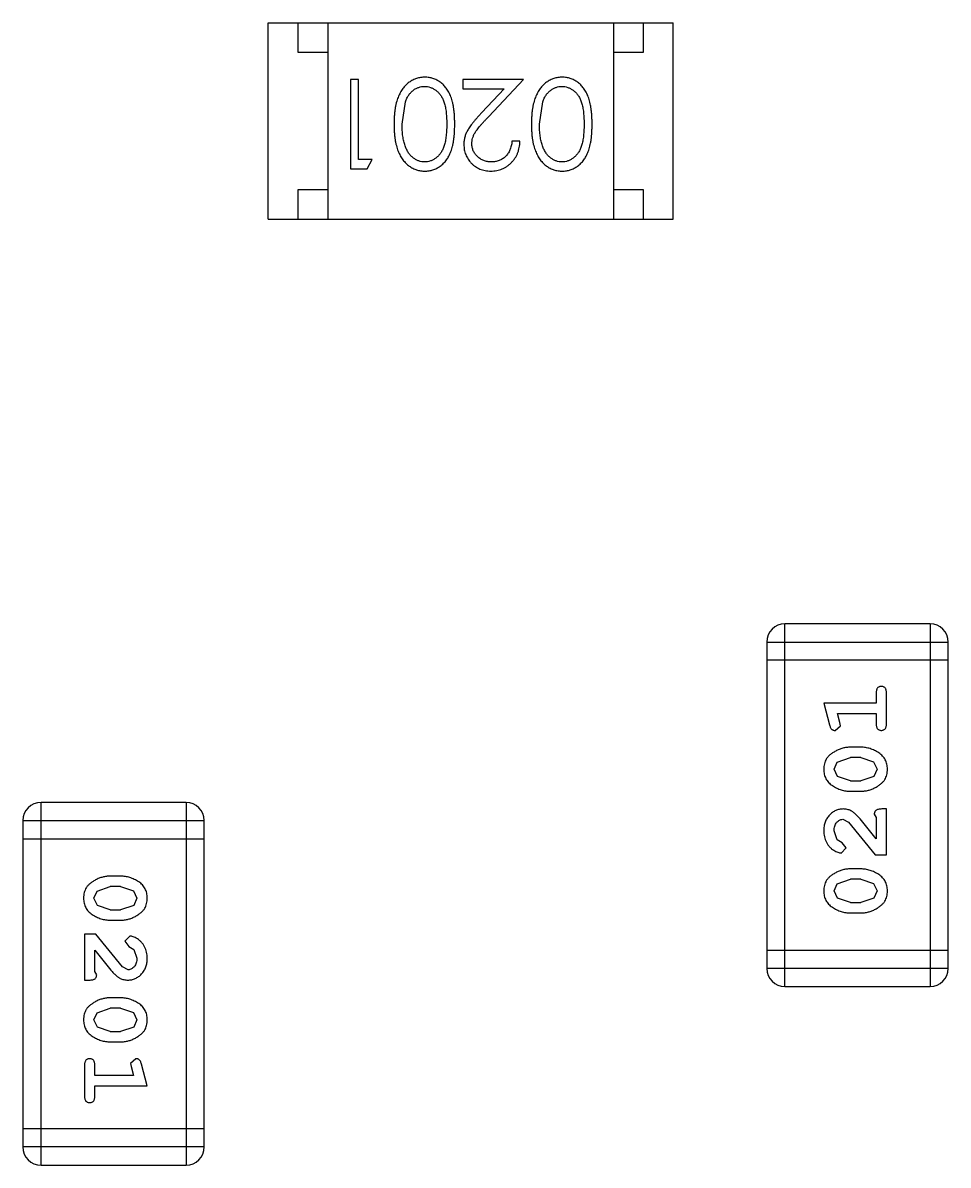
# Model space of a CAD drawing. Header units: inches. Extents: x 4.1 to 94, y -51.8 to -2.2.
# Drawn here: x 78.402 to 79.956, y -24.82 to -22.9 of the extents above; entities that cross this region are included whole.
import ezdxf

# ---------------------------------------------------------------- set-up
doc = ezdxf.new("R2010")
doc.units = ezdxf.units.IN
doc.header["$LTSCALE"] = 1.21
doc.header["$MEASUREMENT"] = 0
doc.layers.get('0').update_dxf_attribs({"linetype": 'CONTINUOUS'})

msp = doc.modelspace()

# ---------------------------------------------------------------- linework, layer by layer
at = {"color": 7, "linetype": 'Continuous'}
for p, q in [((78.8143, -23.23), (78.8143, -22.9)), ((78.8143, -22.9), (79.4943, -22.9)), ((78.8643, -22.95), (78.8643, -22.9)), ((78.9143, -22.9), (78.9143, -23.23)), ((79.3943, -22.9), (79.3943, -23.23)), ((79.4443, -22.9), (79.4443, -22.95)), ((79.4943, -23.23), (79.4943, -22.9)), ((78.9143, -22.95), (78.8643, -22.95)), ((79.4443, -22.95), (79.3943, -22.95)), ((78.9524, -22.9953), (78.9524, -23.1453)), ((78.9659, -22.9953), (78.9524, -22.9953)), ((78.9659, -23.1299), (78.9659, -22.9953)), ((79.1409, -22.9953), (79.1409, -23.0107)), ((79.2428, -22.9953), (79.1409, -22.9953)), ((79.1847, -23.0574), (79.2428, -22.9953)), ((79.1409, -23.0107), (79.2107, -23.0107)), ((79.2107, -23.0107), (79.1732, -23.0507)), ((79.039, -23.0703), (79.0447, -23.0326)), ((79.2698, -23.0703), (79.2754, -23.0326)), ((79.2371, -23.0991), (79.2236, -23.0991)), ((78.989, -23.1299), (78.9659, -23.1299)), ((78.9802, -23.1453), (78.989, -23.1299)), ((78.9524, -23.1453), (78.9802, -23.1453)), ((78.8643, -23.23), (78.8643, -23.18)), ((78.8643, -23.18), (78.9143, -23.18)), ((79.3943, -23.18), (79.4443, -23.18)), ((79.4443, -23.18), (79.4443, -23.23)), ((78.8143, -23.23), (79.4943, -23.23)), ((79.6821, -24.5198), (79.6821, -23.9102)), ((79.926, -23.9102), (79.6821, -23.9102)), ((79.926, -23.9102), (79.926, -24.5198)), ((79.6517, -23.9407), (79.6517, -24.4894)), ((79.6517, -23.9407), (79.9565, -23.9407)), ((79.9565, -24.4894), (79.9565, -23.9407)), ((79.9565, -23.9712), (79.6517, -23.9712)), ((79.8355, -24.0263), (79.8355, -24.0436)), ((79.8528, -24.0782), (79.8528, -24.0263)), ((79.8355, -24.0436), (79.7474, -24.0436)), ((79.7474, -24.0436), (79.7573, -24.0801)), ((79.7706, -24.0609), (79.8355, -24.0609)), ((79.7747, -24.0759), (79.7706, -24.0609)), ((79.8355, -24.0609), (79.8355, -24.0782)), ((79.7665, -24.0892), (79.7757, -24.0813)), ((79.7757, -24.0813), (79.7747, -24.0759)), ((79.8098, -24.1175), (79.792, -24.1175)), ((79.7647, -24.1545), (79.77, -24.1424)), ((79.77, -24.1424), (79.7923, -24.1348)), ((79.8095, -24.1348), (79.7923, -24.1348)), ((79.8095, -24.1348), (79.8313, -24.1421)), ((79.8313, -24.1421), (79.8371, -24.1544)), ((79.7705, -24.1669), (79.7647, -24.1545)), ((79.7923, -24.1741), (79.7705, -24.1669)), ((79.8318, -24.1665), (79.8095, -24.1741)), ((79.8371, -24.1544), (79.8318, -24.1665)), ((79.7923, -24.1741), (79.8095, -24.1741)), ((79.792, -24.1915), (79.8098, -24.1915)), ((78.4324, -24.8199), (78.4324, -24.2103)), ((78.6762, -24.2103), (78.4324, -24.2103)), ((78.6762, -24.2103), (78.6762, -24.8199)), ((79.8528, -24.2213), (79.845, -24.2213)), ((79.8528, -24.2984), (79.8528, -24.2213)), ((78.4019, -24.2408), (78.4019, -24.7894)), ((78.4019, -24.2408), (78.7067, -24.2408)), ((78.7067, -24.7894), (78.7067, -24.2408)), ((79.7793, -24.2386), (79.789, -24.2434)), ((79.789, -24.2434), (79.8339, -24.2984)), ((79.8355, -24.2717), (79.8085, -24.2381)), ((79.8324, -24.23), (79.8355, -24.2355)), ((79.8355, -24.2355), (79.8355, -24.2717)), ((79.7701, -24.273), (79.7647, -24.2581)), ((78.4019, -24.2713), (78.7067, -24.2713)), ((79.7786, -24.278), (79.7701, -24.273)), ((79.7767, -24.2953), (79.7852, -24.2865)), ((79.7852, -24.2865), (79.7786, -24.278)), ((79.8339, -24.2984), (79.8528, -24.2984)), ((79.8098, -24.322), (79.792, -24.322)), ((78.5663, -24.3342), (78.5486, -24.3342)), ((79.77, -24.3469), (79.7923, -24.3393)), ((79.8095, -24.3393), (79.7923, -24.3393)), ((79.8095, -24.3393), (79.8313, -24.3466)), ((78.5213, -24.3713), (78.5265, -24.3592)), ((78.5265, -24.3592), (78.5488, -24.3515)), ((78.566, -24.3515), (78.5488, -24.3515)), ((78.566, -24.3515), (78.5878, -24.3588)), ((78.5878, -24.3588), (78.5936, -24.3711)), ((79.7647, -24.359), (79.77, -24.3469)), ((79.7705, -24.3714), (79.7647, -24.359)), ((79.8313, -24.3466), (79.8371, -24.3589)), ((79.8371, -24.3589), (79.8318, -24.371)), ((78.5271, -24.3836), (78.5213, -24.3713)), ((78.5936, -24.3711), (78.5883, -24.3833)), ((79.7923, -24.3787), (79.7705, -24.3714)), ((79.7923, -24.3787), (79.8095, -24.3787)), ((79.8318, -24.371), (79.8095, -24.3787)), ((78.5488, -24.3908), (78.5271, -24.3836)), ((78.5488, -24.3908), (78.566, -24.3908)), ((78.5883, -24.3833), (78.566, -24.3908)), ((79.792, -24.396), (79.8098, -24.396)), ((78.5486, -24.4082), (78.5663, -24.4082)), ((78.5055, -24.4317), (78.5055, -24.5088)), ((78.5244, -24.4317), (78.5055, -24.4317)), ((78.5694, -24.4868), (78.5244, -24.4317)), ((78.5816, -24.4349), (78.5732, -24.4437)), ((78.5228, -24.4947), (78.5228, -24.4585)), ((78.5228, -24.4585), (78.5499, -24.4921)), ((78.5732, -24.4437), (78.5797, -24.4522)), ((78.5797, -24.4522), (78.5882, -24.4572)), ((78.5882, -24.4572), (78.5936, -24.472)), ((79.9565, -24.4589), (79.6517, -24.4589)), ((78.526, -24.5002), (78.5228, -24.4947)), ((78.5791, -24.4915), (78.5694, -24.4868)), ((79.9565, -24.4894), (79.6517, -24.4894)), ((78.5055, -24.5088), (78.5134, -24.5088)), ((79.6821, -24.5198), (79.926, -24.5198)), ((78.5663, -24.5387), (78.5486, -24.5387)), ((78.5213, -24.5758), (78.5265, -24.5637)), ((78.5265, -24.5637), (78.5488, -24.556)), ((78.566, -24.556), (78.5488, -24.556)), ((78.566, -24.556), (78.5878, -24.5633)), ((78.5878, -24.5633), (78.5936, -24.5756)), ((78.5271, -24.5881), (78.5213, -24.5758)), ((78.5488, -24.5954), (78.5271, -24.5881)), ((78.5883, -24.5878), (78.566, -24.5954)), ((78.5936, -24.5756), (78.5883, -24.5878)), ((78.5486, -24.6127), (78.5663, -24.6127)), ((78.5488, -24.5954), (78.566, -24.5954)), ((78.5919, -24.641), (78.5826, -24.6489)), ((78.5826, -24.6489), (78.5836, -24.6543)), ((78.6109, -24.6866), (78.601, -24.65)), ((78.5055, -24.652), (78.5055, -24.7039)), ((78.5228, -24.6693), (78.5228, -24.652)), ((78.5878, -24.6693), (78.5228, -24.6693)), ((78.5836, -24.6543), (78.5878, -24.6693)), ((78.5228, -24.7039), (78.5228, -24.6866)), ((78.5228, -24.6866), (78.6109, -24.6866)), ((78.7067, -24.759), (78.4019, -24.759)), ((78.7067, -24.7894), (78.4019, -24.7894)), ((78.4324, -24.8199), (78.6762, -24.8199))]:
    msp.add_line(p, q, dxfattribs=at)
for centre, start, end in [((79.6821, -23.9407), 90, 180), ((79.926, -23.9407), 0, 90), ((78.4324, -24.2408), 90, 180), ((78.6762, -24.2408), 0, 90), ((79.6821, -24.4894), 180, 270), ((79.926, -24.4894), 270, 0), ((78.4324, -24.7894), 180, 270), ((78.6762, -24.7894), 270, 0)]:
    msp.add_arc(centre, 0.0305, start, end, dxfattribs=at)
for points, knots in [([(79.0773, -22.9914), (79.0761, -22.9915), (79.0737, -22.9915), (79.0702, -22.9919), (79.0668, -22.9926), (79.0634, -22.9935), (79.0602, -22.9948), (79.057, -22.9962), (79.0539, -22.9979), (79.0509, -22.9999), (79.048, -23.0022), (79.0452, -23.0047), (79.0426, -23.0075), (79.0402, -23.0105), (79.038, -23.0138), (79.0359, -23.0174), (79.034, -23.0212), (79.0322, -23.0253), (79.0306, -23.0296), (79.0293, -23.0344), (79.0281, -23.0395), (79.0271, -23.0449), (79.0264, -23.0508), (79.0259, -23.0569), (79.0256, -23.0635), (79.0255, -23.0679), (79.0255, -23.0702)], [0, 0, 0, 0, 0.033824, 0.067298, 0.10028, 0.133019, 0.165736, 0.198792, 0.232372, 0.266409, 0.301016, 0.336196, 0.371972, 0.408574, 0.446394, 0.485225, 0.525372, 0.567224, 0.611081, 0.65775, 0.70702, 0.759235, 0.814484, 0.873227, 0.934937, 1, 1, 1, 1]), ([(79.1274, -23.0702), (79.1274, -23.0678), (79.1274, -23.0632), (79.1271, -23.0564), (79.1266, -23.0501), (79.1259, -23.0441), (79.125, -23.0386), (79.1239, -23.0335), (79.1226, -23.0287), (79.1211, -23.0244), (79.1194, -23.0204), (79.1175, -23.0167), (79.1155, -23.0132), (79.1133, -23.01), (79.111, -23.007), (79.1086, -23.0043), (79.1059, -23.0019), (79.1031, -22.9997), (79.1002, -22.9978), (79.0972, -22.9961), (79.0941, -22.9946), (79.0909, -22.9935), (79.0876, -22.9926), (79.0843, -22.9919), (79.0808, -22.9915), (79.0785, -22.9915), (79.0773, -22.9914)], [0, 0, 0, 0, 0.068113, 0.132564, 0.193427, 0.250218, 0.303569, 0.353576, 0.400235, 0.443586, 0.484619, 0.524292, 0.56238, 0.599049, 0.63494, 0.669782, 0.704009, 0.737842, 0.771098, 0.803896, 0.836415, 0.868639, 0.900715, 0.933378, 0.966213, 1, 1, 1, 1]), ([(79.3081, -22.9914), (79.3069, -22.9915), (79.3045, -22.9915), (79.301, -22.9919), (79.2975, -22.9926), (79.2942, -22.9935), (79.2909, -22.9948), (79.2877, -22.9962), (79.2847, -22.9979), (79.2816, -22.9999), (79.2787, -23.0022), (79.276, -23.0047), (79.2734, -23.0075), (79.271, -23.0105), (79.2688, -23.0138), (79.2667, -23.0174), (79.2648, -23.0212), (79.263, -23.0253), (79.2614, -23.0296), (79.2601, -23.0344), (79.2589, -23.0395), (79.2579, -23.0449), (79.2572, -23.0508), (79.2567, -23.0569), (79.2564, -23.0635), (79.2563, -23.0679), (79.2563, -23.0702)], [0, 0, 0, 0, 0.033824, 0.067298, 0.10028, 0.133019, 0.165736, 0.198792, 0.232372, 0.266409, 0.301016, 0.336196, 0.371972, 0.408574, 0.446394, 0.485225, 0.525372, 0.567224, 0.611081, 0.65775, 0.70702, 0.759235, 0.814484, 0.873227, 0.934937, 1, 1, 1, 1]), ([(79.3582, -23.0702), (79.3582, -23.0678), (79.3582, -23.0632), (79.3579, -23.0564), (79.3574, -23.0501), (79.3566, -23.0441), (79.3557, -23.0386), (79.3547, -23.0335), (79.3534, -23.0287), (79.3519, -23.0244), (79.3502, -23.0204), (79.3483, -23.0167), (79.3463, -23.0132), (79.3441, -23.01), (79.3418, -23.007), (79.3393, -23.0043), (79.3367, -23.0019), (79.3339, -22.9997), (79.331, -22.9978), (79.328, -22.9961), (79.3249, -22.9946), (79.3217, -22.9935), (79.3184, -22.9926), (79.315, -22.9919), (79.3116, -22.9915), (79.3092, -22.9915), (79.3081, -22.9914)], [0, 0, 0, 0, 0.068113, 0.132564, 0.193427, 0.250218, 0.303569, 0.353576, 0.400235, 0.443586, 0.484619, 0.524292, 0.56238, 0.599049, 0.63494, 0.669782, 0.704009, 0.737842, 0.771098, 0.803896, 0.836415, 0.868639, 0.900715, 0.933378, 0.966213, 1, 1, 1, 1]), ([(79.0447, -23.0326), (79.045, -23.0315), (79.0458, -23.0295), (79.0471, -23.0266), (79.0486, -23.0238), (79.0502, -23.0213), (79.052, -23.019), (79.0538, -23.0169), (79.0558, -23.0149), (79.0586, -23.0127), (79.0623, -23.0103), (79.067, -23.0084), (79.0719, -23.007), (79.0752, -23.0069), (79.0768, -23.0068)], [0, 0, 0, 0, 0.075949, 0.148549, 0.218996, 0.286119, 0.351826, 0.416074, 0.478265, 0.540325, 0.660405, 0.774606, 0.887187, 1, 1, 1, 1]), ([(79.0768, -23.0068), (79.0785, -23.0069), (79.0818, -23.0071), (79.0867, -23.0084), (79.0914, -23.0105), (79.0952, -23.0128), (79.098, -23.0151), (79.1001, -23.0171), (79.102, -23.0192), (79.1037, -23.0215), (79.1054, -23.024), (79.1068, -23.0267), (79.1082, -23.0296), (79.1094, -23.0328), (79.1105, -23.0362), (79.1115, -23.0399), (79.1122, -23.0441), (79.1129, -23.0486), (79.1134, -23.0535), (79.1137, -23.0587), (79.114, -23.0644), (79.114, -23.0683), (79.114, -23.0703)], [0, 0, 0, 0, 0.060034, 0.120278, 0.182348, 0.247919, 0.281641, 0.315701, 0.350322, 0.385703, 0.421819, 0.459196, 0.497866, 0.538301, 0.58121, 0.628183, 0.679403, 0.734699, 0.794074, 0.858416, 0.927049, 1, 1, 1, 1]), ([(79.2754, -23.0326), (79.2758, -23.0315), (79.2766, -23.0295), (79.2779, -23.0266), (79.2794, -23.0238), (79.281, -23.0213), (79.2827, -23.019), (79.2846, -23.0169), (79.2866, -23.0149), (79.2894, -23.0127), (79.2931, -23.0103), (79.2978, -23.0084), (79.3026, -23.007), (79.306, -23.0069), (79.3076, -23.0068)], [0, 0, 0, 0, 0.075949, 0.148549, 0.218996, 0.286119, 0.351826, 0.416074, 0.478265, 0.540325, 0.660405, 0.774606, 0.887187, 1, 1, 1, 1]), ([(79.3076, -23.0068), (79.3093, -23.0069), (79.3126, -23.0071), (79.3174, -23.0084), (79.3222, -23.0105), (79.3259, -23.0128), (79.3288, -23.0151), (79.3309, -23.0171), (79.3327, -23.0192), (79.3345, -23.0215), (79.3362, -23.024), (79.3376, -23.0267), (79.339, -23.0296), (79.3402, -23.0328), (79.3413, -23.0362), (79.3422, -23.0399), (79.343, -23.0441), (79.3437, -23.0486), (79.3441, -23.0535), (79.3445, -23.0587), (79.3447, -23.0644), (79.3447, -23.0683), (79.3448, -23.0703)], [0, 0, 0, 0, 0.060034, 0.120278, 0.182348, 0.247919, 0.281641, 0.315701, 0.350322, 0.385703, 0.421819, 0.459196, 0.497866, 0.538301, 0.58121, 0.628183, 0.679403, 0.734699, 0.794074, 0.858416, 0.927049, 1, 1, 1, 1]), ([(79.1732, -23.0507), (79.1717, -23.0523), (79.169, -23.0552), (79.165, -23.0596), (79.1615, -23.0637), (79.1583, -23.0676), (79.1554, -23.0712), (79.153, -23.0746), (79.1508, -23.0778), (79.1485, -23.0816), (79.1462, -23.0863), (79.1443, -23.0922), (79.143, -23.0983), (79.1429, -23.1025), (79.1428, -23.1045)], [0, 0, 0, 0, 0.09953, 0.192079, 0.277712, 0.357454, 0.429648, 0.495771, 0.555538, 0.608657, 0.707578, 0.804328, 0.901298, 1, 1, 1, 1]), ([(79.1563, -23.1033), (79.1564, -23.1017), (79.1565, -23.0985), (79.1575, -23.0937), (79.1592, -23.089), (79.1612, -23.0852), (79.1632, -23.0821), (79.1651, -23.0794), (79.1675, -23.0765), (79.1701, -23.0732), (79.1732, -23.0697), (79.1767, -23.0658), (79.1805, -23.0617), (79.1832, -23.0588), (79.1847, -23.0574)], [0, 0, 0, 0, 0.088014, 0.174976, 0.2638, 0.355443, 0.406413, 0.465519, 0.533076, 0.609353, 0.693899, 0.787171, 0.889197, 1, 1, 1, 1]), ([(79.0255, -23.0702), (79.0255, -23.0725), (79.0256, -23.077), (79.0259, -23.0836), (79.0264, -23.0898), (79.0272, -23.0956), (79.0281, -23.1011), (79.0293, -23.1062), (79.0307, -23.111), (79.0323, -23.1154), (79.0341, -23.1195), (79.036, -23.1233), (79.0381, -23.1269), (79.0404, -23.1302), (79.0428, -23.1332), (79.0454, -23.136), (79.0481, -23.1385), (79.051, -23.1407), (79.0539, -23.1427), (79.057, -23.1444), (79.0602, -23.1459), (79.0635, -23.1471), (79.0668, -23.148), (79.0702, -23.1487), (79.0737, -23.1491), (79.0761, -23.1491), (79.0773, -23.1491)], [0, 0, 0, 0, 0.065278, 0.127205, 0.186168, 0.241675, 0.294115, 0.343609, 0.390387, 0.434463, 0.476646, 0.517002, 0.555936, 0.593716, 0.630057, 0.665601, 0.700745, 0.734917, 0.768681, 0.802087, 0.834849, 0.867433, 0.900138, 0.932806, 0.966212, 1, 1, 1, 1]), ([(79.0768, -23.1338), (79.0752, -23.1337), (79.0719, -23.1335), (79.0671, -23.1323), (79.0624, -23.1301), (79.0587, -23.1278), (79.0558, -23.1255), (79.0537, -23.1235), (79.0518, -23.1213), (79.05, -23.1188), (79.0483, -23.1161), (79.0467, -23.1131), (79.0453, -23.1099), (79.044, -23.1065), (79.0428, -23.1028), (79.0417, -23.0989), (79.0409, -23.0948), (79.0402, -23.0904), (79.0397, -23.0857), (79.0392, -23.0808), (79.0391, -23.0756), (79.039, -23.0721), (79.039, -23.0703)], [0, 0, 0, 0, 0.059689, 0.119507, 0.181075, 0.246162, 0.279894, 0.314468, 0.350403, 0.387474, 0.426147, 0.466624, 0.508745, 0.553328, 0.600058, 0.649177, 0.700552, 0.754894, 0.811825, 0.871514, 0.934319, 1, 1, 1, 1]), ([(79.114, -23.0703), (79.114, -23.0723), (79.114, -23.0762), (79.1137, -23.0819), (79.1134, -23.0872), (79.1128, -23.0921), (79.1123, -23.0966), (79.1114, -23.1007), (79.1105, -23.1045), (79.1094, -23.1079), (79.1082, -23.111), (79.1068, -23.1139), (79.1053, -23.1166), (79.1037, -23.1191), (79.1019, -23.1214), (79.1001, -23.1236), (79.098, -23.1255), (79.0952, -23.1278), (79.0914, -23.1301), (79.0867, -23.1323), (79.0818, -23.1335), (79.0785, -23.1337), (79.0768, -23.1338)], [0, 0, 0, 0, 0.073302, 0.142286, 0.206253, 0.266017, 0.321612, 0.372532, 0.419497, 0.462398, 0.502825, 0.541489, 0.579034, 0.615143, 0.650298, 0.684912, 0.718701, 0.752189, 0.817245, 0.879117, 0.939613, 1, 1, 1, 1]), ([(79.0773, -23.1491), (79.0785, -23.1491), (79.0808, -23.1491), (79.0843, -23.1487), (79.0876, -23.148), (79.0909, -23.1471), (79.0941, -23.1459), (79.0973, -23.1444), (79.1003, -23.1427), (79.1032, -23.1408), (79.106, -23.1386), (79.1087, -23.1361), (79.1112, -23.1334), (79.1135, -23.1304), (79.1157, -23.1272), (79.1177, -23.1238), (79.1195, -23.1201), (79.1212, -23.1161), (79.1227, -23.1118), (79.1239, -23.1071), (79.1251, -23.102), (79.1259, -23.0965), (79.1266, -23.0905), (79.1271, -23.0841), (79.1274, -23.0773), (79.1274, -23.0726), (79.1274, -23.0702)], [0, 0, 0, 0, 0.033742, 0.066533, 0.099153, 0.13154, 0.164087, 0.196563, 0.229707, 0.263315, 0.297504, 0.331686, 0.366482, 0.4021, 0.438958, 0.476748, 0.515985, 0.556589, 0.599519, 0.645765, 0.695487, 0.748721, 0.805687, 0.866754, 0.931405, 1, 1, 1, 1]), ([(79.2563, -23.0702), (79.2563, -23.0725), (79.2564, -23.077), (79.2567, -23.0836), (79.2572, -23.0898), (79.2579, -23.0956), (79.2589, -23.1011), (79.2601, -23.1062), (79.2615, -23.111), (79.2631, -23.1154), (79.2649, -23.1195), (79.2668, -23.1233), (79.2689, -23.1269), (79.2711, -23.1302), (79.2736, -23.1332), (79.2761, -23.136), (79.2789, -23.1385), (79.2817, -23.1407), (79.2847, -23.1427), (79.2878, -23.1444), (79.291, -23.1459), (79.2942, -23.1471), (79.2976, -23.148), (79.301, -23.1487), (79.3045, -23.1491), (79.3069, -23.1491), (79.3081, -23.1491)], [0, 0, 0, 0, 0.065278, 0.127205, 0.186168, 0.241675, 0.294115, 0.343609, 0.390387, 0.434463, 0.476646, 0.517002, 0.555936, 0.593716, 0.630057, 0.665601, 0.700745, 0.734917, 0.768681, 0.802087, 0.834849, 0.867433, 0.900138, 0.932806, 0.966212, 1, 1, 1, 1]), ([(79.3076, -23.1338), (79.306, -23.1337), (79.3027, -23.1335), (79.2978, -23.1323), (79.2932, -23.1301), (79.2894, -23.1278), (79.2866, -23.1255), (79.2845, -23.1235), (79.2826, -23.1213), (79.2808, -23.1188), (79.2791, -23.1161), (79.2775, -23.1131), (79.2761, -23.1099), (79.2747, -23.1065), (79.2736, -23.1028), (79.2725, -23.0989), (79.2717, -23.0948), (79.271, -23.0904), (79.2705, -23.0857), (79.27, -23.0808), (79.2698, -23.0756), (79.2698, -23.0721), (79.2698, -23.0703)], [0, 0, 0, 0, 0.059689, 0.119507, 0.181075, 0.246162, 0.279894, 0.314468, 0.350403, 0.387474, 0.426147, 0.466624, 0.508745, 0.553328, 0.600058, 0.649177, 0.700552, 0.754894, 0.811825, 0.871514, 0.934319, 1, 1, 1, 1]), ([(79.3448, -23.0703), (79.3447, -23.0723), (79.3447, -23.0762), (79.3445, -23.0819), (79.3441, -23.0872), (79.3436, -23.0921), (79.343, -23.0966), (79.3422, -23.1007), (79.3413, -23.1045), (79.3402, -23.1079), (79.3389, -23.111), (79.3376, -23.1139), (79.3361, -23.1166), (79.3345, -23.1191), (79.3327, -23.1214), (79.3308, -23.1236), (79.3288, -23.1255), (79.3259, -23.1278), (79.3222, -23.1301), (79.3175, -23.1323), (79.3126, -23.1335), (79.3093, -23.1337), (79.3076, -23.1338)], [0, 0, 0, 0, 0.073302, 0.142286, 0.206253, 0.266017, 0.321612, 0.372532, 0.419497, 0.462398, 0.502825, 0.541489, 0.579034, 0.615143, 0.650298, 0.684912, 0.718701, 0.752189, 0.817245, 0.879117, 0.939613, 1, 1, 1, 1]), ([(79.3081, -23.1491), (79.3092, -23.1491), (79.3116, -23.1491), (79.315, -23.1487), (79.3184, -23.148), (79.3217, -23.1471), (79.3249, -23.1459), (79.328, -23.1444), (79.3311, -23.1427), (79.334, -23.1408), (79.3368, -23.1386), (79.3395, -23.1361), (79.3419, -23.1334), (79.3443, -23.1304), (79.3464, -23.1272), (79.3485, -23.1238), (79.3503, -23.1201), (79.3519, -23.1161), (79.3534, -23.1118), (79.3547, -23.1071), (79.3558, -23.102), (79.3567, -23.0965), (79.3574, -23.0905), (79.3579, -23.0841), (79.3582, -23.0773), (79.3582, -23.0726), (79.3582, -23.0702)], [0, 0, 0, 0, 0.033742, 0.066533, 0.099153, 0.13154, 0.164087, 0.196563, 0.229707, 0.263315, 0.297504, 0.331686, 0.366482, 0.4021, 0.438958, 0.476748, 0.515985, 0.556589, 0.599519, 0.645765, 0.695487, 0.748721, 0.805687, 0.866754, 0.931405, 1, 1, 1, 1]), ([(79.1428, -23.1045), (79.1429, -23.106), (79.143, -23.1089), (79.1435, -23.1133), (79.1445, -23.1174), (79.1459, -23.1214), (79.1477, -23.1253), (79.1499, -23.129), (79.1524, -23.1325), (79.1553, -23.1359), (79.1585, -23.139), (79.1621, -23.1417), (79.1658, -23.144), (79.1698, -23.1459), (79.1741, -23.1474), (79.1785, -23.1484), (79.1833, -23.149), (79.1865, -23.1491), (79.1881, -23.1491)], [0, 0, 0, 0, 0.06271, 0.123347, 0.183401, 0.242828, 0.302097, 0.36242, 0.423725, 0.487032, 0.550491, 0.612709, 0.674265, 0.73617, 0.799211, 0.863483, 0.930525, 1, 1, 1, 1]), ([(79.1888, -23.1338), (79.1877, -23.1337), (79.1855, -23.1337), (79.1823, -23.1332), (79.1792, -23.1325), (79.1762, -23.1315), (79.1734, -23.1303), (79.1707, -23.1287), (79.1681, -23.1269), (79.1657, -23.1248), (79.1635, -23.1225), (79.1616, -23.1201), (79.1599, -23.1176), (79.1586, -23.115), (79.1576, -23.1122), (79.1568, -23.1093), (79.1564, -23.1064), (79.1563, -23.1044), (79.1563, -23.1033)], [0, 0, 0, 0, 0.068027, 0.133505, 0.19695, 0.26027, 0.322741, 0.384982, 0.448465, 0.513424, 0.578224, 0.640011, 0.700094, 0.760067, 0.819012, 0.877878, 0.938035, 1, 1, 1, 1]), ([(79.1881, -23.1491), (79.1898, -23.1491), (79.1931, -23.149), (79.1979, -23.1484), (79.2026, -23.1472), (79.207, -23.1457), (79.2112, -23.1437), (79.2152, -23.1413), (79.2191, -23.1384), (79.2226, -23.1351), (79.2259, -23.1315), (79.2287, -23.1276), (79.2312, -23.1235), (79.2332, -23.1191), (79.2348, -23.1144), (79.236, -23.1095), (79.2368, -23.1044), (79.237, -23.1009), (79.2371, -23.0991)], [0, 0, 0, 0, 0.06445, 0.126725, 0.187421, 0.247417, 0.306749, 0.366595, 0.427749, 0.490235, 0.553031, 0.614805, 0.676505, 0.738096, 0.801021, 0.864897, 0.931209, 1, 1, 1, 1]), ([(79.2236, -23.0991), (79.2235, -23.1005), (79.2232, -23.1031), (79.2225, -23.1068), (79.2215, -23.1104), (79.2203, -23.1137), (79.2188, -23.1168), (79.217, -23.1197), (79.2151, -23.1223), (79.2128, -23.1247), (79.2103, -23.1268), (79.2077, -23.1287), (79.2049, -23.1303), (79.202, -23.1315), (79.1989, -23.1325), (79.1957, -23.1332), (79.1923, -23.1337), (79.19, -23.1337), (79.1888, -23.1338)], [0, 0, 0, 0, 0.073648, 0.143686, 0.210962, 0.275557, 0.338064, 0.399311, 0.4594, 0.51934, 0.579024, 0.637809, 0.695959, 0.754122, 0.813113, 0.873453, 0.935561, 1, 1, 1, 1]), ([(79.8442, -24.0153), (79.8436, -24.0153), (79.8424, -24.0154), (79.8407, -24.0159), (79.8392, -24.0167), (79.8379, -24.0179), (79.8368, -24.0194), (79.836, -24.0214), (79.8356, -24.0237), (79.8355, -24.0254), (79.8355, -24.0263)], [0, 0, 0, 0, 0.11517, 0.223509, 0.328254, 0.438012, 0.553651, 0.682263, 0.830856, 1, 1, 1, 1]), ([(79.8528, -24.0263), (79.8528, -24.0254), (79.8528, -24.0237), (79.8523, -24.0214), (79.8516, -24.0194), (79.8505, -24.0179), (79.8492, -24.0167), (79.8476, -24.0159), (79.846, -24.0154), (79.8448, -24.0153), (79.8442, -24.0153)], [0, 0, 0, 0, 0.169012, 0.317488, 0.445429, 0.560977, 0.67065, 0.776666, 0.88492, 1, 1, 1, 1]), ([(79.7573, -24.0801), (79.7576, -24.081), (79.758, -24.0826), (79.7589, -24.0846), (79.7598, -24.0863), (79.7608, -24.0875), (79.762, -24.0883), (79.7633, -24.0888), (79.7648, -24.0892), (79.7659, -24.0892), (79.7665, -24.0892)], [0, 0, 0, 0, 0.187321, 0.344927, 0.475328, 0.579604, 0.674244, 0.773631, 0.882025, 1, 1, 1, 1]), ([(79.8355, -24.0782), (79.8355, -24.0791), (79.8356, -24.0808), (79.836, -24.0831), (79.8368, -24.085), (79.8379, -24.0866), (79.8392, -24.0878), (79.8407, -24.0886), (79.8424, -24.0891), (79.8436, -24.0892), (79.8442, -24.0892)], [0, 0, 0, 0, 0.169102, 0.317658, 0.446239, 0.563118, 0.671828, 0.776546, 0.884858, 1, 1, 1, 1]), ([(79.8442, -24.0892), (79.8448, -24.0892), (79.846, -24.0891), (79.8476, -24.0886), (79.8492, -24.0878), (79.8505, -24.0866), (79.8516, -24.085), (79.8523, -24.0831), (79.8528, -24.0808), (79.8528, -24.0791), (79.8528, -24.0782)], [0, 0, 0, 0, 0.115051, 0.223278, 0.329269, 0.437893, 0.554681, 0.682591, 0.83103, 1, 1, 1, 1]), ([(79.792, -24.1175), (79.791, -24.1175), (79.7888, -24.1176), (79.7856, -24.1179), (79.7825, -24.1184), (79.7794, -24.1191), (79.7763, -24.12), (79.7733, -24.1211), (79.7704, -24.1224), (79.7675, -24.1239), (79.7648, -24.1255), (79.7622, -24.1271), (79.7599, -24.1288), (79.7578, -24.1305), (79.7559, -24.1322), (79.7543, -24.1339), (79.7528, -24.1356), (79.7513, -24.138), (79.7497, -24.1411), (79.7484, -24.1453), (79.7476, -24.1499), (79.7475, -24.153), (79.7474, -24.1547)], [0, 0, 0, 0, 0.049855, 0.099516, 0.148482, 0.19758, 0.246804, 0.296268, 0.346517, 0.397047, 0.446826, 0.49336, 0.537801, 0.579207, 0.617974, 0.654833, 0.689171, 0.722088, 0.786392, 0.853518, 0.924186, 1, 1, 1, 1]), ([(79.8544, -24.1544), (79.8544, -24.153), (79.8543, -24.1501), (79.8536, -24.1461), (79.8525, -24.1422), (79.8509, -24.1386), (79.8488, -24.1353), (79.8463, -24.1323), (79.8434, -24.1295), (79.84, -24.127), (79.8364, -24.1248), (79.8327, -24.1229), (79.829, -24.1212), (79.8252, -24.1198), (79.8214, -24.1188), (79.8176, -24.118), (79.8137, -24.1176), (79.8111, -24.1175), (79.8098, -24.1175)], [0, 0, 0, 0, 0.067217, 0.131051, 0.19272, 0.252824, 0.312745, 0.373449, 0.436041, 0.501494, 0.567761, 0.632087, 0.695096, 0.757109, 0.817993, 0.878657, 0.939311, 1, 1, 1, 1]), ([(79.7474, -24.1547), (79.7475, -24.1561), (79.7475, -24.1589), (79.7482, -24.163), (79.7494, -24.1668), (79.7509, -24.1704), (79.753, -24.1737), (79.7555, -24.1767), (79.7585, -24.1795), (79.7619, -24.182), (79.7655, -24.1842), (79.7692, -24.1861), (79.7729, -24.1878), (79.7766, -24.1891), (79.7804, -24.1902), (79.7843, -24.1909), (79.7881, -24.1914), (79.7907, -24.1914), (79.792, -24.1915)], [0, 0, 0, 0, 0.06692, 0.130834, 0.19258, 0.252759, 0.312631, 0.373411, 0.436359, 0.501894, 0.568244, 0.632472, 0.69556, 0.757163, 0.818592, 0.878885, 0.939235, 1, 1, 1, 1]), ([(79.8098, -24.1915), (79.8109, -24.1914), (79.813, -24.1914), (79.8162, -24.1911), (79.8193, -24.1906), (79.8224, -24.1899), (79.8254, -24.189), (79.8284, -24.1879), (79.8314, -24.1866), (79.8343, -24.1852), (79.837, -24.1836), (79.8395, -24.182), (79.8418, -24.1803), (79.844, -24.1787), (79.8458, -24.177), (79.8475, -24.1753), (79.8489, -24.1735), (79.8505, -24.1712), (79.8521, -24.168), (79.8534, -24.1638), (79.8543, -24.1592), (79.8543, -24.156), (79.8544, -24.1544)], [0, 0, 0, 0, 0.049886, 0.09882, 0.148132, 0.19689, 0.246038, 0.295176, 0.345305, 0.395692, 0.445312, 0.491875, 0.535813, 0.577009, 0.616081, 0.652689, 0.687585, 0.720206, 0.785062, 0.85223, 0.923759, 1, 1, 1, 1]), ([(79.7802, -24.2213), (79.7791, -24.2214), (79.7769, -24.2214), (79.7736, -24.2219), (79.7705, -24.2227), (79.7676, -24.2239), (79.7647, -24.2253), (79.762, -24.2271), (79.7594, -24.2292), (79.757, -24.2316), (79.7547, -24.2343), (79.7528, -24.2371), (79.7511, -24.2402), (79.7497, -24.2434), (79.7487, -24.2468), (79.7479, -24.2504), (79.7475, -24.2541), (79.7474, -24.2567), (79.7474, -24.258)], [0, 0, 0, 0, 0.060981, 0.120256, 0.178148, 0.236115, 0.293993, 0.352864, 0.413358, 0.476056, 0.539296, 0.602396, 0.665116, 0.728325, 0.792919, 0.859317, 0.928302, 1, 1, 1, 1]), ([(79.8085, -24.2381), (79.8077, -24.2372), (79.8062, -24.2355), (79.804, -24.2332), (79.8019, -24.2311), (79.7999, -24.2292), (79.798, -24.2276), (79.7963, -24.2262), (79.7946, -24.2251), (79.7926, -24.224), (79.79, -24.2229), (79.7869, -24.222), (79.7836, -24.2214), (79.7813, -24.2214), (79.7802, -24.2213)], [0, 0, 0, 0, 0.103002, 0.197728, 0.285279, 0.365235, 0.437224, 0.502446, 0.560545, 0.611446, 0.707576, 0.80349, 0.900532, 1, 1, 1, 1]), ([(79.845, -24.2213), (79.8439, -24.2214), (79.8419, -24.2214), (79.8392, -24.2218), (79.837, -24.2225), (79.8352, -24.2236), (79.8339, -24.2249), (79.833, -24.2264), (79.8325, -24.2281), (79.8324, -24.2294), (79.8324, -24.23)], [0, 0, 0, 0, 0.1844, 0.34094, 0.473574, 0.586824, 0.690029, 0.789175, 0.890445, 1, 1, 1, 1]), ([(79.7647, -24.2581), (79.7648, -24.2567), (79.7649, -24.254), (79.7657, -24.2502), (79.7671, -24.2468), (79.769, -24.244), (79.7713, -24.2416), (79.7737, -24.2399), (79.7764, -24.2389), (79.7783, -24.2387), (79.7793, -24.2386)], [0, 0, 0, 0, 0.156344, 0.299348, 0.4327, 0.561, 0.682299, 0.791883, 0.89611, 1, 1, 1, 1]), ([(79.7474, -24.258), (79.7475, -24.2597), (79.7476, -24.2631), (79.7485, -24.268), (79.7499, -24.2728), (79.7519, -24.2772), (79.7543, -24.2814), (79.7572, -24.285), (79.7604, -24.2882), (79.764, -24.2907), (79.7676, -24.2927), (79.7709, -24.2941), (79.7739, -24.2951), (79.7758, -24.2952), (79.7767, -24.2953)], [0, 0, 0, 0, 0.098286, 0.193983, 0.289056, 0.384352, 0.477435, 0.566197, 0.652355, 0.737986, 0.818188, 0.887401, 0.94802, 1, 1, 1, 1]), ([(79.792, -24.322), (79.791, -24.322), (79.7888, -24.3221), (79.7856, -24.3224), (79.7825, -24.3229), (79.7794, -24.3236), (79.7763, -24.3245), (79.7733, -24.3256), (79.7704, -24.3269), (79.7675, -24.3284), (79.7648, -24.33), (79.7622, -24.3316), (79.7599, -24.3333), (79.7578, -24.335), (79.7559, -24.3367), (79.7543, -24.3384), (79.7528, -24.3401), (79.7513, -24.3425), (79.7497, -24.3457), (79.7484, -24.3498), (79.7476, -24.3544), (79.7475, -24.3575), (79.7474, -24.3592)], [0, 0, 0, 0, 0.049855, 0.099516, 0.148482, 0.19758, 0.246804, 0.296268, 0.346517, 0.397047, 0.446826, 0.49336, 0.537801, 0.579207, 0.617974, 0.654833, 0.689171, 0.722088, 0.786392, 0.853518, 0.924186, 1, 1, 1, 1]), ([(79.8544, -24.3589), (79.8544, -24.3575), (79.8543, -24.3547), (79.8536, -24.3506), (79.8525, -24.3467), (79.8509, -24.3432), (79.8488, -24.3398), (79.8463, -24.3368), (79.8434, -24.334), (79.84, -24.3315), (79.8364, -24.3293), (79.8327, -24.3274), (79.829, -24.3257), (79.8252, -24.3244), (79.8214, -24.3233), (79.8176, -24.3226), (79.8137, -24.3221), (79.8111, -24.3221), (79.8098, -24.322)], [0, 0, 0, 0, 0.067217, 0.131051, 0.19272, 0.252824, 0.312745, 0.373449, 0.436041, 0.501494, 0.567761, 0.632087, 0.695096, 0.757109, 0.817993, 0.878657, 0.939311, 1, 1, 1, 1]), ([(78.5486, -24.3342), (78.5475, -24.3342), (78.5454, -24.3343), (78.5422, -24.3346), (78.5391, -24.3351), (78.536, -24.3358), (78.5329, -24.3366), (78.5299, -24.3378), (78.527, -24.339), (78.5241, -24.3405), (78.5213, -24.3421), (78.5188, -24.3437), (78.5165, -24.3453), (78.5144, -24.347), (78.5125, -24.3487), (78.5109, -24.3504), (78.5094, -24.3521), (78.5078, -24.3545), (78.5062, -24.3577), (78.5049, -24.3619), (78.5041, -24.3664), (78.504, -24.3696), (78.5039, -24.3713)], [0, 0, 0, 0, 0.049886, 0.09882, 0.148132, 0.19689, 0.246038, 0.295176, 0.345305, 0.395692, 0.445312, 0.491875, 0.535813, 0.577009, 0.616081, 0.652689, 0.687585, 0.720206, 0.785062, 0.85223, 0.923759, 1, 1, 1, 1]), ([(78.6109, -24.371), (78.6109, -24.3696), (78.6108, -24.3668), (78.6101, -24.3627), (78.609, -24.3588), (78.6074, -24.3553), (78.6053, -24.352), (78.6028, -24.3489), (78.5999, -24.3461), (78.5965, -24.3437), (78.5929, -24.3415), (78.5892, -24.3395), (78.5855, -24.3379), (78.5817, -24.3366), (78.5779, -24.3355), (78.5741, -24.3348), (78.5702, -24.3343), (78.5676, -24.3342), (78.5663, -24.3342)], [0, 0, 0, 0, 0.06692, 0.130834, 0.19258, 0.252759, 0.312631, 0.373411, 0.436359, 0.501894, 0.568244, 0.632472, 0.69556, 0.757163, 0.818592, 0.878885, 0.939235, 1, 1, 1, 1]), ([(79.7474, -24.3592), (79.7475, -24.3606), (79.7475, -24.3634), (79.7482, -24.3675), (79.7494, -24.3713), (79.7509, -24.3749), (79.753, -24.3782), (79.7555, -24.3813), (79.7585, -24.384), (79.7619, -24.3865), (79.7655, -24.3887), (79.7692, -24.3906), (79.7729, -24.3923), (79.7766, -24.3936), (79.7804, -24.3947), (79.7843, -24.3954), (79.7881, -24.3959), (79.7907, -24.3959), (79.792, -24.396)], [0, 0, 0, 0, 0.06692, 0.130834, 0.19258, 0.252759, 0.312631, 0.373411, 0.436359, 0.501894, 0.568244, 0.632472, 0.69556, 0.757163, 0.818592, 0.878885, 0.939235, 1, 1, 1, 1]), ([(79.8098, -24.396), (79.8109, -24.3959), (79.813, -24.3959), (79.8162, -24.3956), (79.8193, -24.3951), (79.8224, -24.3944), (79.8254, -24.3935), (79.8284, -24.3924), (79.8314, -24.3912), (79.8343, -24.3897), (79.837, -24.3881), (79.8395, -24.3865), (79.8418, -24.3848), (79.844, -24.3832), (79.8458, -24.3815), (79.8475, -24.3798), (79.8489, -24.3781), (79.8505, -24.3757), (79.8521, -24.3725), (79.8534, -24.3683), (79.8543, -24.3637), (79.8543, -24.3606), (79.8544, -24.3589)], [0, 0, 0, 0, 0.049886, 0.09882, 0.148132, 0.19689, 0.246038, 0.295176, 0.345305, 0.395692, 0.445312, 0.491875, 0.535813, 0.577009, 0.616081, 0.652689, 0.687585, 0.720206, 0.785062, 0.85223, 0.923759, 1, 1, 1, 1]), ([(78.5039, -24.3713), (78.504, -24.3727), (78.5041, -24.3755), (78.5048, -24.3796), (78.5059, -24.3834), (78.5075, -24.387), (78.5095, -24.3904), (78.512, -24.3934), (78.515, -24.3962), (78.5184, -24.3986), (78.522, -24.4008), (78.5256, -24.4028), (78.5294, -24.4045), (78.5331, -24.4058), (78.5369, -24.4068), (78.5408, -24.4076), (78.5447, -24.4081), (78.5473, -24.4081), (78.5486, -24.4082)], [0, 0, 0, 0, 0.067217, 0.131051, 0.19272, 0.252824, 0.312745, 0.373449, 0.436041, 0.501494, 0.567761, 0.632087, 0.695096, 0.757109, 0.817993, 0.878657, 0.939311, 1, 1, 1, 1]), ([(78.5663, -24.4082), (78.5674, -24.4081), (78.5695, -24.4081), (78.5727, -24.4078), (78.5759, -24.4073), (78.579, -24.4066), (78.582, -24.4057), (78.585, -24.4046), (78.588, -24.4033), (78.5909, -24.4018), (78.5936, -24.4002), (78.5962, -24.3985), (78.5985, -24.3969), (78.6006, -24.3952), (78.6024, -24.3935), (78.6041, -24.3918), (78.6055, -24.3901), (78.6071, -24.3877), (78.6087, -24.3845), (78.61, -24.3803), (78.6108, -24.3758), (78.6109, -24.3726), (78.6109, -24.371)], [0, 0, 0, 0, 0.049855, 0.099516, 0.148482, 0.19758, 0.246804, 0.296268, 0.346517, 0.397047, 0.446826, 0.49336, 0.537801, 0.579207, 0.617974, 0.654833, 0.689171, 0.722088, 0.786392, 0.853518, 0.924186, 1, 1, 1, 1]), ([(78.6109, -24.4722), (78.6109, -24.4705), (78.6107, -24.4671), (78.6099, -24.4622), (78.6085, -24.4574), (78.6065, -24.4529), (78.6041, -24.4488), (78.6012, -24.4451), (78.5979, -24.442), (78.5944, -24.4395), (78.5908, -24.4375), (78.5875, -24.436), (78.5844, -24.4351), (78.5825, -24.435), (78.5816, -24.4349)], [0, 0, 0, 0, 0.098286, 0.193983, 0.289056, 0.384352, 0.477435, 0.566197, 0.652355, 0.737986, 0.818188, 0.887401, 0.94802, 1, 1, 1, 1]), ([(78.5782, -24.5088), (78.5793, -24.5088), (78.5815, -24.5087), (78.5847, -24.5083), (78.5878, -24.5074), (78.5908, -24.5063), (78.5936, -24.5048), (78.5964, -24.5031), (78.5989, -24.501), (78.6014, -24.4986), (78.6036, -24.4959), (78.6056, -24.4931), (78.6072, -24.49), (78.6086, -24.4868), (78.6096, -24.4834), (78.6104, -24.4798), (78.6108, -24.476), (78.6109, -24.4735), (78.6109, -24.4722)], [0, 0, 0, 0, 0.060981, 0.120256, 0.178148, 0.236115, 0.293993, 0.352864, 0.413358, 0.476056, 0.539296, 0.602396, 0.665116, 0.728325, 0.792919, 0.859317, 0.928302, 1, 1, 1, 1]), ([(78.5936, -24.472), (78.5936, -24.4734), (78.5935, -24.4761), (78.5926, -24.4799), (78.5913, -24.4833), (78.5893, -24.4862), (78.5871, -24.4885), (78.5846, -24.4903), (78.5819, -24.4913), (78.58, -24.4915), (78.5791, -24.4915)], [0, 0, 0, 0, 0.156344, 0.299348, 0.4327, 0.561, 0.682299, 0.791883, 0.89611, 1, 1, 1, 1]), ([(78.5499, -24.4921), (78.5506, -24.493), (78.5521, -24.4946), (78.5543, -24.497), (78.5565, -24.4991), (78.5584, -24.501), (78.5603, -24.5026), (78.5621, -24.504), (78.5637, -24.5051), (78.5658, -24.5062), (78.5683, -24.5073), (78.5715, -24.5082), (78.5748, -24.5087), (78.577, -24.5088), (78.5782, -24.5088)], [0, 0, 0, 0, 0.103002, 0.197728, 0.285279, 0.365235, 0.437224, 0.502446, 0.560545, 0.611446, 0.707576, 0.80349, 0.900532, 1, 1, 1, 1]), ([(78.5134, -24.5088), (78.5145, -24.5088), (78.5164, -24.5088), (78.5191, -24.5083), (78.5214, -24.5077), (78.5231, -24.5066), (78.5244, -24.5053), (78.5253, -24.5038), (78.5259, -24.502), (78.5259, -24.5008), (78.526, -24.5002)], [0, 0, 0, 0, 0.1844, 0.34094, 0.473574, 0.586824, 0.690029, 0.789175, 0.890445, 1, 1, 1, 1]), ([(78.5486, -24.5387), (78.5475, -24.5387), (78.5454, -24.5388), (78.5422, -24.5391), (78.5391, -24.5396), (78.536, -24.5403), (78.5329, -24.5411), (78.5299, -24.5423), (78.527, -24.5435), (78.5241, -24.545), (78.5213, -24.5466), (78.5188, -24.5482), (78.5165, -24.5499), (78.5144, -24.5515), (78.5125, -24.5532), (78.5109, -24.5549), (78.5094, -24.5566), (78.5078, -24.559), (78.5062, -24.5622), (78.5049, -24.5664), (78.5041, -24.5709), (78.504, -24.5741), (78.5039, -24.5758)], [0, 0, 0, 0, 0.049886, 0.09882, 0.148132, 0.19689, 0.246038, 0.295176, 0.345305, 0.395692, 0.445312, 0.491875, 0.535813, 0.577009, 0.616081, 0.652689, 0.687585, 0.720206, 0.785062, 0.85223, 0.923759, 1, 1, 1, 1]), ([(78.6109, -24.5755), (78.6109, -24.5741), (78.6108, -24.5713), (78.6101, -24.5672), (78.609, -24.5634), (78.6074, -24.5598), (78.6053, -24.5565), (78.6028, -24.5534), (78.5999, -24.5506), (78.5965, -24.5482), (78.5929, -24.546), (78.5892, -24.5441), (78.5855, -24.5424), (78.5817, -24.5411), (78.5779, -24.54), (78.5741, -24.5393), (78.5702, -24.5388), (78.5676, -24.5388), (78.5663, -24.5387)], [0, 0, 0, 0, 0.06692, 0.130834, 0.19258, 0.252759, 0.312631, 0.373411, 0.436359, 0.501894, 0.568244, 0.632472, 0.69556, 0.757163, 0.818592, 0.878885, 0.939235, 1, 1, 1, 1]), ([(78.5039, -24.5758), (78.504, -24.5772), (78.5041, -24.58), (78.5048, -24.5841), (78.5059, -24.588), (78.5075, -24.5915), (78.5095, -24.5949), (78.512, -24.5979), (78.515, -24.6007), (78.5184, -24.6032), (78.522, -24.6054), (78.5256, -24.6073), (78.5294, -24.609), (78.5331, -24.6103), (78.5369, -24.6113), (78.5408, -24.6121), (78.5447, -24.6126), (78.5473, -24.6126), (78.5486, -24.6127)], [0, 0, 0, 0, 0.067217, 0.131051, 0.19272, 0.252824, 0.312745, 0.373449, 0.436041, 0.501494, 0.567761, 0.632087, 0.695096, 0.757109, 0.817993, 0.878657, 0.939311, 1, 1, 1, 1]), ([(78.5663, -24.6127), (78.5674, -24.6126), (78.5695, -24.6126), (78.5727, -24.6123), (78.5759, -24.6118), (78.579, -24.6111), (78.582, -24.6102), (78.585, -24.6091), (78.588, -24.6078), (78.5909, -24.6063), (78.5936, -24.6047), (78.5962, -24.6031), (78.5985, -24.6014), (78.6006, -24.5997), (78.6024, -24.598), (78.6041, -24.5963), (78.6055, -24.5946), (78.6071, -24.5922), (78.6087, -24.589), (78.61, -24.5849), (78.6108, -24.5803), (78.6109, -24.5772), (78.6109, -24.5755)], [0, 0, 0, 0, 0.049855, 0.099516, 0.148482, 0.19758, 0.246804, 0.296268, 0.346517, 0.397047, 0.446826, 0.49336, 0.537801, 0.579207, 0.617974, 0.654833, 0.689171, 0.722088, 0.786392, 0.853518, 0.924186, 1, 1, 1, 1]), ([(78.5142, -24.641), (78.5136, -24.641), (78.5124, -24.6411), (78.5107, -24.6416), (78.5092, -24.6424), (78.5078, -24.6436), (78.5068, -24.6451), (78.5061, -24.6471), (78.5056, -24.6494), (78.5055, -24.6511), (78.5055, -24.652)], [0, 0, 0, 0, 0.115051, 0.223278, 0.329269, 0.437893, 0.554681, 0.682591, 0.83103, 1, 1, 1, 1]), ([(78.5228, -24.652), (78.5228, -24.6511), (78.5228, -24.6494), (78.5223, -24.6471), (78.5215, -24.6451), (78.5205, -24.6436), (78.5191, -24.6424), (78.5177, -24.6416), (78.516, -24.6411), (78.5148, -24.641), (78.5142, -24.641)], [0, 0, 0, 0, 0.169102, 0.317658, 0.446239, 0.563118, 0.671828, 0.776546, 0.884858, 1, 1, 1, 1]), ([(78.601, -24.65), (78.6008, -24.6492), (78.6003, -24.6476), (78.5995, -24.6455), (78.5986, -24.6439), (78.5975, -24.6427), (78.5964, -24.6419), (78.595, -24.6414), (78.5935, -24.641), (78.5924, -24.641), (78.5919, -24.641)], [0, 0, 0, 0, 0.187321, 0.344927, 0.475328, 0.579604, 0.674244, 0.773631, 0.882025, 1, 1, 1, 1]), ([(78.5055, -24.7039), (78.5055, -24.7048), (78.5056, -24.7065), (78.5061, -24.7088), (78.5068, -24.7108), (78.5079, -24.7123), (78.5092, -24.7135), (78.5107, -24.7143), (78.5124, -24.7148), (78.5136, -24.7149), (78.5142, -24.7149)], [0, 0, 0, 0, 0.169012, 0.317488, 0.445429, 0.560977, 0.67065, 0.776666, 0.88492, 1, 1, 1, 1]), ([(78.5142, -24.7149), (78.5148, -24.7149), (78.516, -24.7148), (78.5176, -24.7143), (78.5191, -24.7135), (78.5205, -24.7123), (78.5216, -24.7108), (78.5223, -24.7088), (78.5228, -24.7065), (78.5228, -24.7048), (78.5228, -24.7039)], [0, 0, 0, 0, 0.11517, 0.223509, 0.328254, 0.438012, 0.553651, 0.682263, 0.830856, 1, 1, 1, 1])]:
    msp.add_open_spline(points, degree=3, knots=knots, dxfattribs=at)

doc.saveas('drawing.dxf')
